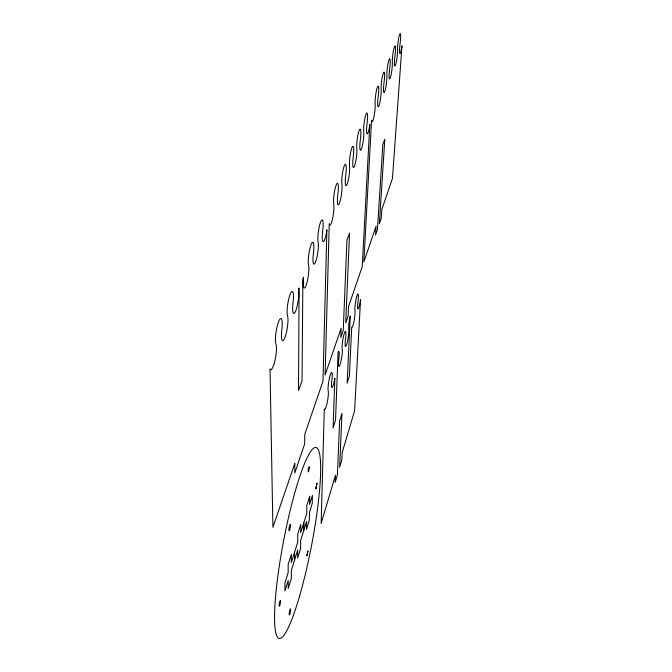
<?xml version="1.0" encoding="UTF-8"?>
<svg xmlns="http://www.w3.org/2000/svg" width="672" height="672" viewBox="0 0 672 672"><rect width="100%" height="100%" fill="white"/><g stroke="black" fill="none" stroke-linecap="round" stroke-linejoin="round"><path stroke-width="1.01" d="M294.605 559.978L297.688 550.066L297.646 558.029L300.586 548.52L300.653 540.557L303.635 531.006L303.719 523.11L300.72 532.661L300.787 524.454L297.78 533.963L297.73 542.17L294.622 552.082L294.504 560.28L291.354 570.385L291.362 578.332L288.246 588.395L288.221 580.448L284.945 590.948L284.894 583.061L288.187 572.561L288.162 564.362L291.346 554.291L291.354 562.489L294.529 552.384M309.406 467.006C307.986 478.136 307.532 466.435 309.406 467.006M294.798 463.445L294.773 473.046L304.643 443.948L304.752 434.389L322.963 381.234L326.886 229.698A11.508 1.991 -81.8 0 1 323.316 241.66A11.508 1.991 -81.8 0 1 322.694 230.899A11.768 2.083 -81.8 0 0 322.367 219.937A11.768 2.083 -81.8 0 0 318.956 228.186A11.768 2.083 -81.8 0 0 318.125 241.945A11.836 2.117 -81.6 0 1 315.496 262.156A11.836 2.117 -81.6 0 1 313.421 253.336A12.104 2.218 -81.6 0 0 312.967 242.298A12.104 2.218 -81.6 0 0 309.347 251.068A12.104 2.218 -81.6 0 0 308.566 265.079A12.188 2.26 -81.4 0 1 305.886 285.844A12.188 2.26 -81.4 0 1 303.559 277.192L302.887 278.813L302.03 380.965L298.519 390.558L299.082 288.028L298.393 289.699A12.575 2.411 -81.1 0 1 295.655 311.044A12.575 2.411 -81.1 0 1 293.051 302.61A12.877 2.528 -81.1 0 0 292.32 291.446A12.877 2.528 -81.1 0 0 288.196 301.417A12.877 2.528 -81.1 0 0 287.54 315.949A12.986 2.57 -80.8 0 1 284.752 337.907A12.986 2.57 -80.8 0 1 281.837 329.734A13.314 2.705 -80.8 0 0 280.938 318.545A13.314 2.705 -80.8 0 0 276.528 329.204A13.314 2.705 -80.8 0 0 275.94 343.997A13.448 2.747 -80.5 0 1 274.856 360.94A13.448 2.747 -80.5 0 1 270.026 368.936L272.908 527.318L294.798 463.445M315.882 488.048L316.05 488.796L317.041 483.084L315.882 488.048M303.811 522.824L303.719 530.72L306.642 521.346L306.533 529.301L309.322 520.304L309.448 512.35L312.27 503.303L312.421 495.415L309.582 504.454L309.708 496.255L306.869 505.252L306.751 513.45L303.811 522.824M329.255 223.894L325.097 375.01L341.132 328.222L340.771 337.487L343.258 330.162L346.954 240.013L349.558 233.083L345.719 322.904L348.121 315.832L348.524 306.642L362.216 266.7L369.827 124.53A9.996 1.436 -82.6 0 1 367.114 133.938A9.996 1.436 -82.6 0 1 367.055 123.581A10.189 1.487 -82.6 0 0 367.206 113.207A10.189 1.487 -82.6 0 0 364.728 119.204A10.189 1.487 -82.6 0 0 363.737 131.611A10.223 1.512 -82.5 0 1 361.376 149.125A10.223 1.512 -82.5 0 1 360.335 139.852A10.424 1.571 -82.5 0 0 360.419 129.368A10.424 1.571 -82.5 0 0 357.806 135.685A10.424 1.571 -82.5 0 0 356.832 148.31A10.458 1.596 -82.4 0 1 354.43 166.244A10.458 1.596 -82.4 0 1 353.245 156.996A10.668 1.663 -82.4 0 0 353.262 146.404A10.668 1.663 -82.4 0 0 350.507 153.065A10.668 1.663 -82.4 0 0 349.558 165.917A10.718 1.688 -82.3 0 1 347.105 184.279A10.718 1.688 -82.3 0 1 345.769 175.081A10.937 1.764 -82.3 0 0 345.702 164.388A10.937 1.764 -82.3 0 0 342.796 171.419A10.937 1.764 -82.3 0 0 341.872 184.498A10.987 1.789 -82.1 0 1 339.377 203.322A10.987 1.789 -82.1 0 1 337.873 194.191A11.214 1.873 -82.1 0 0 337.722 183.389A11.214 1.873 -82.1 0 0 334.648 190.831A11.214 1.873 -82.1 0 0 333.749 204.154A11.273 1.898 -82 0 1 332.472 219.19A11.273 1.898 -82 0 1 329.255 223.894M324.29 409.164L321.14 523.429L335.462 475.188L335.185 482.404L337.42 474.81L339.637 420.916L341.947 413.456L339.646 467.284L341.813 459.925L342.132 452.726L354.598 410.768L360.553 299.519A8.61 1.126 -81.1 0 1 358.109 308.977A8.61 1.126 -81.1 0 1 357.974 301.577A8.753 1.168 -81.1 0 0 358.025 293.983A8.753 1.168 -81.1 0 0 355.782 300.72A8.753 1.168 -81.1 0 0 354.967 310.607A8.795 1.176 -81 0 1 354.026 321.065A8.795 1.176 -81 0 1 351.716 327.197L349.39 376.085L347.164 383.158L350.255 315.983A8.946 1.218 -81 0 0 348.734 329.305A8.996 1.235 -80.8 0 1 346.66 344.501A8.996 1.235 -80.8 0 1 345.517 338.982A9.156 1.277 -80.8 0 0 345.458 331.363A9.156 1.277 -80.8 0 0 343.006 338.747A9.156 1.277 -80.8 0 0 342.216 348.877A9.215 1.294 -80.7 0 1 340.108 364.384A9.215 1.294 -80.7 0 1 338.839 359.016A9.383 1.336 -80.6 0 0 338.092 352.128L335.538 420.109L333.077 427.921L334.849 378.26A9.45 1.352 -80.5 0 1 332.094 387.475A9.45 1.352 -80.5 0 1 331.842 380.041A9.618 1.403 -80.5 0 0 331.657 372.422A9.618 1.403 -80.5 0 0 328.944 380.554A9.618 1.403 -80.5 0 0 328.205 390.936A9.694 1.42 -80.3 0 1 327.138 402.898A9.694 1.42 -80.3 0 1 324.29 409.164M306.919 555.156L307.028 555.862L307.969 550.872L306.919 555.156M371.566 120.271L363.838 261.979L376.085 226.22L375.539 235.024L377.462 229.37L382.83 144.488L384.812 139.222L379.361 223.759L381.226 218.282L381.797 209.572L392.456 178.458L401.974 45.797A8.896 1.075 -82.9 0 1 399.823 53.483A8.896 1.075 -82.9 0 1 400.084 43.68A9.047 1.109 -82.9 0 0 400.487 33.986A9.047 1.109 -82.9 0 0 398.614 38.531A9.047 1.109 -82.9 0 0 397.564 49.778A9.064 1.126 -82.8 0 1 395.43 65.234A9.064 1.126 -82.8 0 1 394.985 56.02A9.223 1.168 -82.9 0 0 395.354 46.208A9.223 1.168 -82.9 0 0 393.389 50.963A9.223 1.168 -82.9 0 0 392.347 62.404A9.24 1.184 -82.8 0 1 390.172 78.179A9.24 1.184 -82.8 0 1 389.651 68.93A9.4 1.226 -82.8 0 0 389.978 59.002A9.4 1.226 -82.8 0 0 387.92 63.983A9.4 1.226 -82.8 0 0 386.887 75.617A9.425 1.243 -82.7 0 1 384.67 91.72A9.425 1.243 -82.7 0 1 384.056 82.454A9.601 1.285 -82.8 0 0 384.35 72.408A9.601 1.285 -82.8 0 0 382.183 77.633A9.601 1.285 -82.8 0 0 381.158 89.46A9.626 1.31 -82.7 0 1 378.907 105.924A9.626 1.31 -82.7 0 1 378.193 96.634A9.803 1.352 -82.7 0 0 378.437 86.47A9.803 1.352 -82.7 0 0 376.169 91.955A9.803 1.352 -82.7 0 0 375.152 103.984A9.828 1.378 -82.6 0 1 373.834 117.449A9.828 1.378 -82.6 0 1 371.566 120.271M299.552 596.207A97.222 14.162 -79.1 0 0 316.529 447.653A97.222 14.162 -79.1 0 0 276.755 584.968A97.222 14.162 -79.1 0 0 299.552 596.207M289.918 613.494A3.108 0.428 -78.6 0 0 290.497 608.79A3.108 0.428 -78.6 0 0 289.212 613.217A3.108 0.428 -78.6 0 0 289.918 613.494M279.863 604.934A2.915 0.437 -78.5 0 0 280.4 600.508A2.915 0.437 -78.5 0 0 279.157 604.64A2.915 0.437 -78.5 0 0 279.863 604.934M289.733 529.561A3.318 0.521 -79.1 0 0 290.363 524.345A3.318 0.521 -79.1 0 0 288.968 528.83A3.318 0.521 -79.1 0 0 289.733 529.561"/></g></svg>
